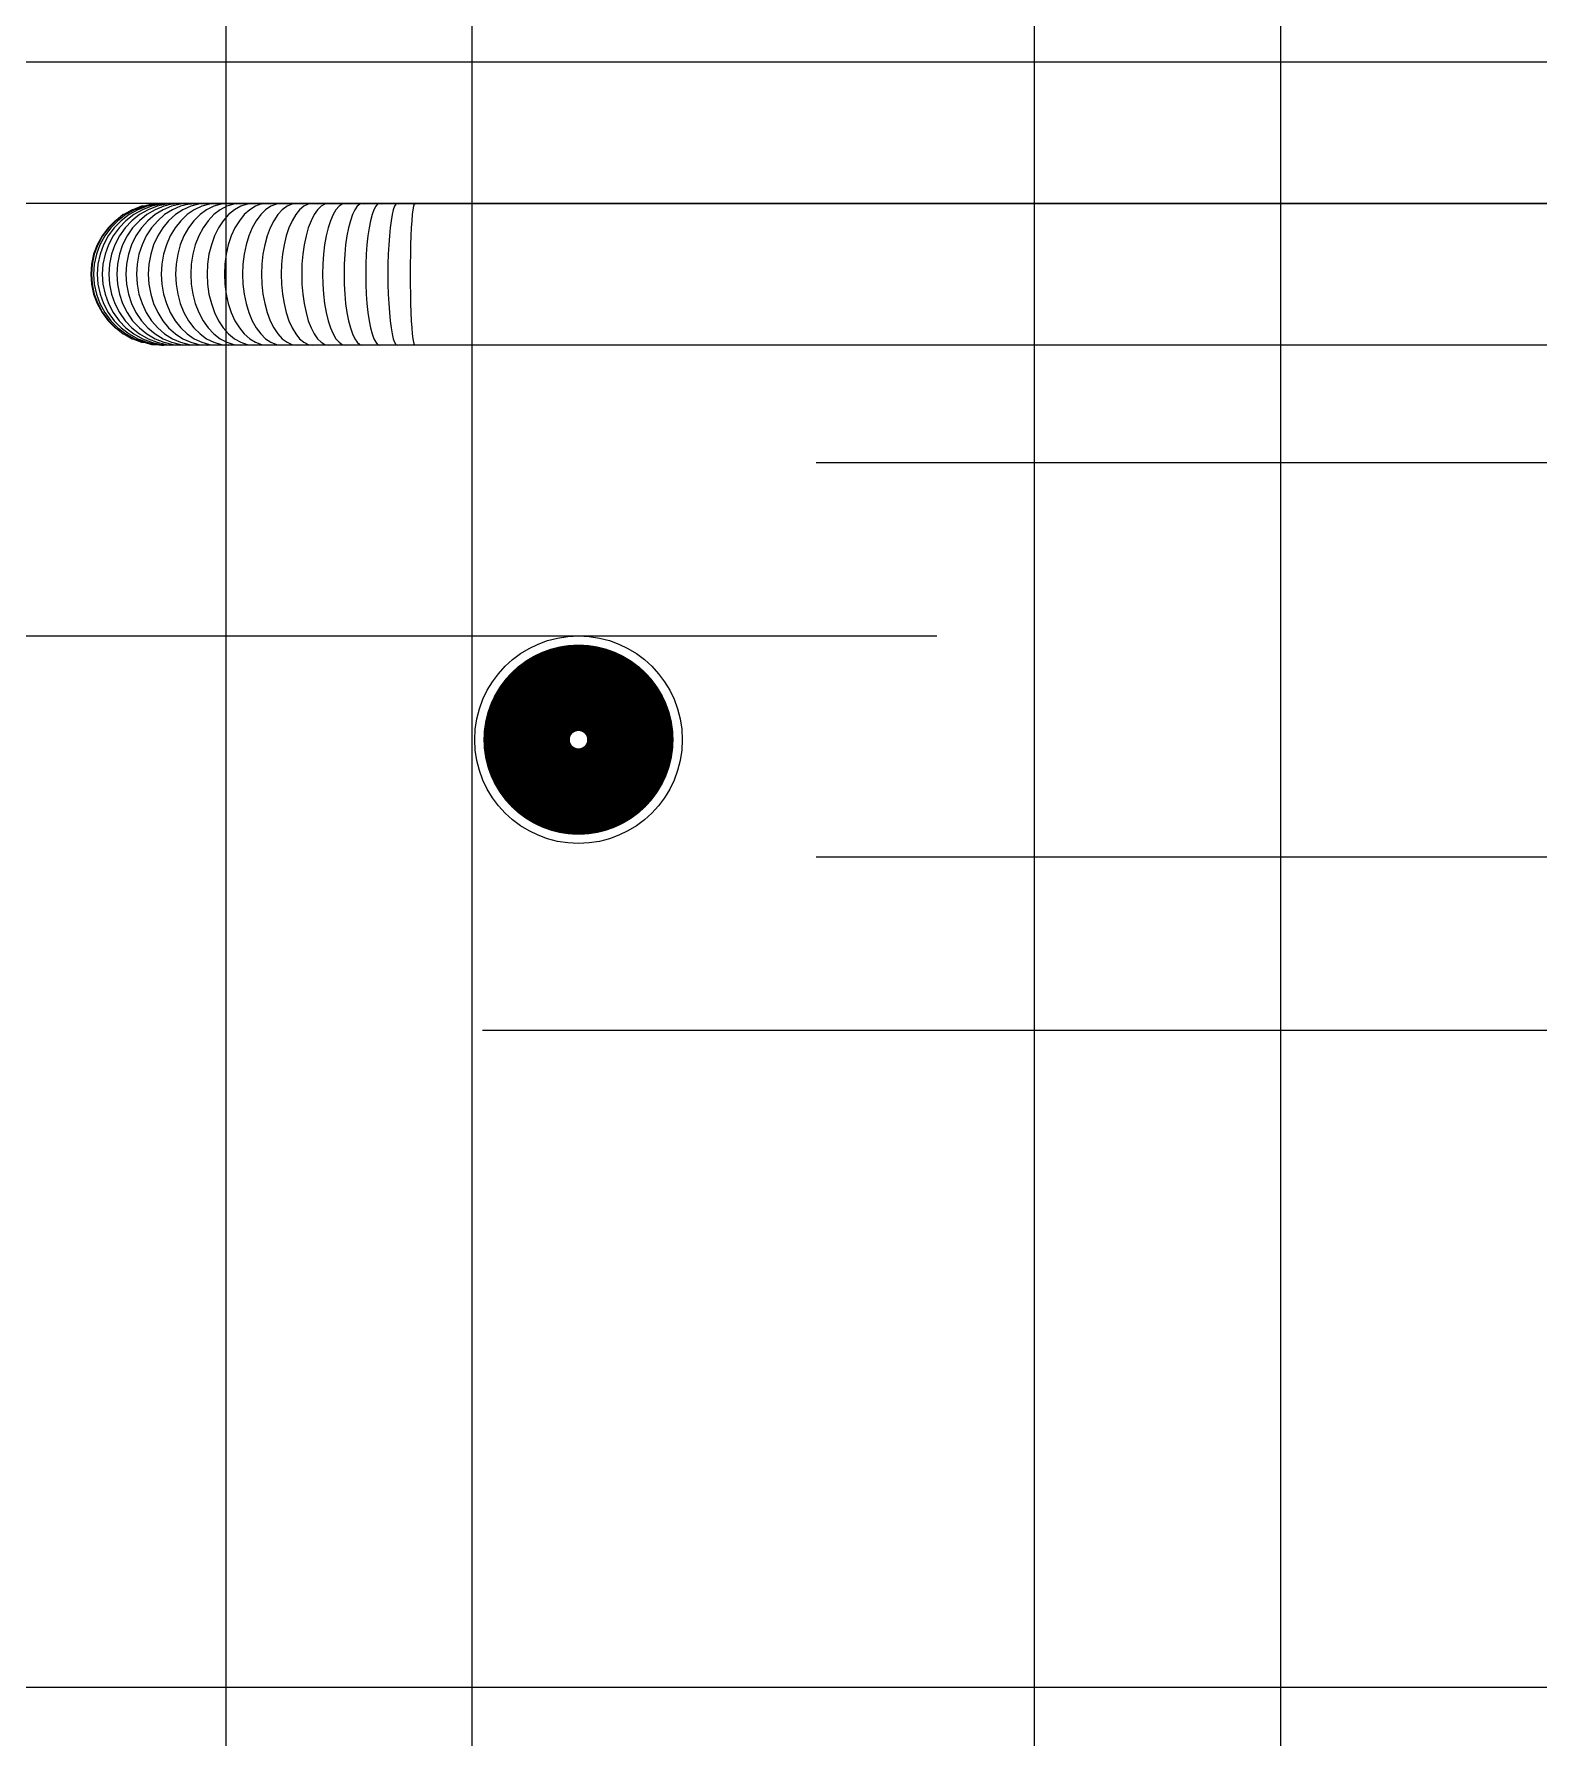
# Model space of a CAD drawing. Header units: inches. Extents: x 31 to 716, y 21 to 143.
# Drawn here: x 272.277 to 273.162, y 80.678 to 81.68 of the extents above; entities that cross this region are included whole.
import ezdxf

# ---------------------------------------------------------------- set-up
doc = ezdxf.new("R2010")
doc.units = ezdxf.units.IN
doc.header["$MEASUREMENT"] = 0
doc.linetypes.add('HIDDEN-Z', pattern=[3, 2, -1])
for name, color, linetype in [('INNO-RFT-Y', 2, 'Continuous'), ('S-BARS-C2', 142, 'Continuous'), ('S-BARS-ELEV-TOP', 9, 'HIDDEN-Z')]:
    doc.layers.add(name, color=color, linetype=linetype)

# ---------------------------------------------------------------- blocks, each defined once
blk = doc.blocks.new('rebar red')
at = {"color": 1}
for p, q in [((-50.9956, -96.53632), (-50.99636, -96.53694)), ((-50.99534, -96.53632), (-50.99615, -96.53694)), ((-50.995, -96.53632), (-50.99581, -96.53694)), ((-50.99554, -96.53632), (-50.9956, -96.53632)), ((-50.9947, -96.53583), (-50.99554, -96.53632)), ((-50.99444, -96.53583), (-50.99534, -96.53632)), ((-50.99453, -96.53632), (-50.99533, -96.53694)), ((-50.99412, -96.53583), (-50.995, -96.53632)), ((-50.99394, -96.53632), (-50.99472, -96.53694)), ((-50.99464, -96.53583), (-50.9947, -96.53583)), ((-50.99374, -96.53547), (-50.99464, -96.53583)), ((-50.99366, -96.53583), (-50.99453, -96.53632)), ((-50.99349, -96.53547), (-50.99444, -96.53583)), ((-50.99317, -96.53547), (-50.99412, -96.53583)), ((-50.99321, -96.53632), (-50.99397, -96.53694)), ((-50.99308, -96.53583), (-50.99394, -96.53632)), ((-50.99349, -96.53547), (-50.99374, -96.53547)), ((-50.99273, -96.53547), (-50.99366, -96.53583)), ((-50.99274, -96.53526), (-50.99349, -96.53547)), ((-50.99238, -96.53583), (-50.99321, -96.53632)), ((-50.99219, -96.53526), (-50.99317, -96.53547)), ((-50.99237, -96.53632), (-50.9931, -96.53694)), ((-50.99217, -96.53547), (-50.99308, -96.53583)), ((-50.99274, -96.53526), (-50.99219, -96.53526)), ((-50.99177, -96.53526), (-50.99273, -96.53547)), ((-50.99149, -96.53547), (-50.99238, -96.53583)), ((-50.99156, -96.53583), (-50.99237, -96.53632)), ((-50.99171, -96.53518), (-50.99219, -96.53526)), ((-50.99177, -96.53526), (-50.99219, -96.53526)), ((-50.99122, -96.53526), (-50.99217, -96.53547)), ((-50.9914, -96.53632), (-50.99211, -96.53694)), ((-50.99168, -96.53518), (-50.99177, -96.53526)), ((-50.99122, -96.53526), (-50.99177, -96.53526)), ((-50.99171, -96.53518), (-50.99165, -96.53518)), ((-50.99168, -96.53518), (-50.99171, -96.53518)), ((-50.99165, -96.53518), (-50.99168, -96.53518)), ((-50.99165, -96.53518), (-50.9916, -96.53519)), ((-50.9916, -96.53519), (-50.99148, -96.53518)), ((-50.9907, -96.53547), (-50.99156, -96.53583)), ((-50.99069, -96.53526), (-50.99149, -96.53547)), ((-50.99148, -96.53518), (-50.99145, -96.5352)), ((-50.99145, -96.5352), (-50.99133, -96.53519)), ((-50.99062, -96.53583), (-50.9914, -96.53632)), ((-50.99133, -96.53519), (-50.99124, -96.53522)), ((-50.99124, -96.53522), (-50.99118, -96.53518)), ((-50.99121, -96.53521), (-50.99124, -96.53522)), ((-50.99122, -96.53526), (-50.99124, -96.53522)), ((-50.99121, -96.53521), (-50.99122, -96.53526)), ((-50.99118, -96.53518), (-50.99121, -96.53521)), ((-50.99118, -96.53518), (-50.99112, -96.53521)), ((-50.99112, -96.53521), (-50.99098, -96.5352)), ((-50.99096, -96.53524), (-50.99112, -96.53521)), ((-50.99031, -96.53632), (-50.991, -96.53694)), ((-50.99098, -96.5352), (-50.99094, -96.53523)), ((-50.99094, -96.53523), (-50.99096, -96.53524)), ((-50.99094, -96.53523), (-50.99085, -96.53523)), ((-50.99078, -96.53518), (-50.99085, -96.53523)), ((-50.99071, -96.53522), (-50.99078, -96.53518)), ((-50.99071, -96.53522), (-50.99025, -96.53518)), ((-50.99069, -96.53526), (-50.99071, -96.53522)), ((-50.9898, -96.53526), (-50.9907, -96.53547)), ((-50.99057, -96.53526), (-50.99069, -96.53526)), ((-50.98979, -96.53547), (-50.99062, -96.53583)), ((-50.99052, -96.53525), (-50.99057, -96.53526)), ((-50.99046, -96.53526), (-50.99052, -96.53525)), ((-50.99038, -96.53524), (-50.99046, -96.53526)), ((-50.99025, -96.53518), (-50.99038, -96.53524)), ((-50.99018, -96.53526), (-50.99038, -96.53524)), ((-50.98956, -96.53583), (-50.99031, -96.53632)), ((-50.99025, -96.53518), (-50.99019, -96.53523)), ((-50.99019, -96.53523), (-50.98993, -96.53521)), ((-50.98993, -96.53521), (-50.99018, -96.53526)), ((-50.9898, -96.53526), (-50.99018, -96.53526)), ((-50.98962, -96.53518), (-50.98993, -96.53521)), ((-50.9898, -96.53526), (-50.98993, -96.53521)), ((-50.98955, -96.53524), (-50.9898, -96.53526)), ((-50.98892, -96.53526), (-50.98979, -96.53547)), ((-50.98912, -96.53632), (-50.98977, -96.53694)), ((-50.98962, -96.53518), (-50.98924, -96.53521)), ((-50.98955, -96.53524), (-50.98962, -96.53518)), ((-50.98876, -96.53547), (-50.98956, -96.53583)), ((-50.98928, -96.53526), (-50.98955, -96.53524)), ((-50.98924, -96.53521), (-50.98928, -96.53526)), ((-50.98892, -96.53526), (-50.98928, -96.53526)), ((-50.98924, -96.53521), (-50.98888, -96.53518)), ((-50.9884, -96.53583), (-50.98912, -96.53632)), ((-50.9888, -96.53525), (-50.98892, -96.53526)), ((-50.98845, -96.53522), (-50.98888, -96.53518)), ((-50.98867, -96.53526), (-50.9888, -96.53525)), ((-50.98796, -96.53526), (-50.98876, -96.53547)), ((-50.98845, -96.53522), (-50.98867, -96.53526)), ((-50.98845, -96.53522), (-50.98803, -96.53518)), ((-50.98796, -96.53526), (-50.98845, -96.53522)), ((-50.98781, -96.53632), (-50.98843, -96.53694)), ((-50.98764, -96.53547), (-50.9884, -96.53583)), ((-50.98754, -96.53522), (-50.98803, -96.53518)), ((-50.98793, -96.53526), (-50.98796, -96.53526)), ((-50.98754, -96.53522), (-50.98793, -96.53526)), ((-50.98714, -96.53583), (-50.98781, -96.53632)), ((-50.98684, -96.53526), (-50.98764, -96.53547)), ((-50.98708, -96.53518), (-50.98754, -96.53522)), ((-50.98714, -96.53526), (-50.98754, -96.53522)), ((-50.98641, -96.53547), (-50.98714, -96.53583)), ((-50.98708, -96.53518), (-50.98603, -96.53518)), ((-50.98654, -96.53523), (-50.98708, -96.53518)), ((-50.98641, -96.53632), (-50.98699, -96.53694)), ((-50.98654, -96.53523), (-50.98684, -96.53526)), ((-50.98603, -96.53518), (-50.98654, -96.53523)), ((-50.98623, -96.53526), (-50.98654, -96.53523)), ((-50.98566, -96.53526), (-50.98641, -96.53547)), ((-50.98577, -96.53583), (-50.98641, -96.53632)), ((-50.98603, -96.53518), (-50.98489, -96.53518)), ((-50.98566, -96.53526), (-50.98603, -96.53518)), ((-50.98509, -96.53547), (-50.98577, -96.53583)), ((-50.98544, -96.53524), (-50.98566, -96.53526)), ((-50.98491, -96.53632), (-50.98545, -96.53694)), ((-50.98522, -96.53526), (-50.98544, -96.53524)), ((-50.98489, -96.53518), (-50.98522, -96.53526)), ((-50.98438, -96.53526), (-50.98509, -96.53547)), ((-50.98432, -96.53583), (-50.98491, -96.53632)), ((-50.98489, -96.53518), (-50.98366, -96.53518)), ((-50.98438, -96.53526), (-50.98489, -96.53518)), ((-50.98426, -96.53524), (-50.98438, -96.53526)), ((-50.98368, -96.53547), (-50.98432, -96.53583)), ((-50.98412, -96.53526), (-50.98426, -96.53524)), ((-50.98366, -96.53518), (-50.98412, -96.53526)), ((-50.98332, -96.53632), (-50.98382, -96.53694)), ((-50.98302, -96.53526), (-50.98368, -96.53547)), ((-50.98366, -96.53518), (-50.98235, -96.53518)), ((-50.98302, -96.53526), (-50.98366, -96.53518)), ((-50.98277, -96.53583), (-50.98332, -96.53632)), ((-50.98298, -96.53525), (-50.98302, -96.53526)), ((-50.98293, -96.53526), (-50.98298, -96.53525)), ((-50.98235, -96.53518), (-50.98293, -96.53526)), ((-50.98219, -96.53547), (-50.98277, -96.53583)), ((-50.98167, -96.53526), (-50.98235, -96.53518)), ((-50.98235, -96.53518), (-50.98095, -96.53518)), ((-50.98167, -96.53526), (-50.98219, -96.53547)), ((-50.98165, -96.53632), (-50.98211, -96.53694)), ((-50.98158, -96.53526), (-50.98167, -96.53526)), ((-50.98115, -96.53583), (-50.98165, -96.53632)), ((-50.98095, -96.53518), (-50.98158, -96.53526)), ((-50.98062, -96.53547), (-50.98115, -96.53583)), ((-50.98033, -96.53526), (-50.98095, -96.53518)), ((-50.98095, -96.53518), (-50.97949, -96.53518)), ((-50.98006, -96.53526), (-50.98062, -96.53547)), ((-50.97991, -96.53632), (-50.98032, -96.53694)), ((-50.97949, -96.53518), (-50.98006, -96.53526)), ((-50.97946, -96.53583), (-50.97991, -96.53632)), ((-50.97949, -96.53518), (-50.97796, -96.53518)), ((-50.97892, -96.53526), (-50.97949, -96.53518)), ((-50.97898, -96.53547), (-50.97946, -96.53583)), ((-50.97848, -96.53526), (-50.97898, -96.53547)), ((-50.97796, -96.53518), (-50.97848, -96.53526)), ((-50.9781, -96.53632), (-50.97846, -96.53694)), ((-50.9777, -96.53583), (-50.9781, -96.53632)), ((-50.97796, -96.53518), (-50.97638, -96.53518)), ((-50.97745, -96.53526), (-50.97796, -96.53518)), ((-50.97727, -96.53547), (-50.9777, -96.53583)), ((-50.97683, -96.53526), (-50.97727, -96.53547)), ((-50.97638, -96.53518), (-50.97683, -96.53526)), ((-50.97623, -96.53632), (-50.97654, -96.53694)), ((-50.97592, -96.53526), (-50.97638, -96.53518)), ((-50.97638, -96.53518), (-50.97474, -96.53518)), ((-50.97588, -96.53583), (-50.97623, -96.53632)), ((-50.97551, -96.53547), (-50.97588, -96.53583)), ((-50.97513, -96.53526), (-50.97551, -96.53547)), ((-50.97474, -96.53518), (-50.97513, -96.53526)), ((-50.97474, -96.53518), (-50.97305, -96.53518)), ((-50.97435, -96.53526), (-50.97474, -96.53518)), ((-50.9743, -96.53632), (-50.97457, -96.53694)), ((-50.97401, -96.53583), (-50.9743, -96.53632)), ((-50.9737, -96.53547), (-50.97401, -96.53583)), ((-50.97338, -96.53526), (-50.9737, -96.53547)), ((-50.97305, -96.53518), (-50.97338, -96.53526)), ((-50.97272, -96.53526), (-50.97305, -96.53518)), ((-50.97305, -96.53518), (-50.97133, -96.53518)), ((-50.97234, -96.53632), (-50.97255, -96.53694)), ((-50.9721, -96.53583), (-50.97234, -96.53632)), ((-50.97186, -96.53547), (-50.9721, -96.53583)), ((-50.9716, -96.53526), (-50.97186, -96.53547)), ((-50.97133, -96.53518), (-50.9716, -96.53526)), ((-50.97107, -96.53526), (-50.97133, -96.53518)), ((-50.97133, -96.53518), (-50.96958, -96.53518)), ((-50.97034, -96.53632), (-50.9705, -96.53694)), ((-50.97016, -96.53583), (-50.97034, -96.53632)), ((-50.96997, -96.53547), (-50.97016, -96.53583)), ((-50.96978, -96.53526), (-50.96997, -96.53547)), ((-50.96958, -96.53518), (-50.96978, -96.53526)), ((-50.96938, -96.53526), (-50.96958, -96.53518)), ((-50.96958, -96.53518), (-50.9678, -96.53518)), ((-50.96831, -96.53632), (-50.96842, -96.53694)), ((-50.96819, -96.53583), (-50.96831, -96.53632)), ((-50.96807, -96.53547), (-50.96819, -96.53583)), ((-50.96794, -96.53526), (-50.96807, -96.53547)), ((-50.9678, -96.53518), (-50.96794, -96.53526)), ((-50.96767, -96.53526), (-50.9678, -96.53518)), ((-50.9678, -96.53518), (-50.96601, -96.53518)), ((-50.96627, -96.53632), (-50.96632, -96.53694)), ((-50.96621, -96.53583), (-50.96627, -96.53632)), ((-50.96614, -96.53547), (-50.96621, -96.53583)), ((-50.96608, -96.53526), (-50.96614, -96.53547)), ((-50.96601, -96.53518), (-50.96608, -96.53526)), ((-50.96594, -96.53526), (-50.96601, -96.53518)), ((-50.96601, -96.53518), (-50.74187, -96.53518)), ((-50.99715, -96.53767), (-50.99776, -96.53849)), ((-50.99708, -96.53767), (-50.9977, -96.53849)), ((-50.99687, -96.53767), (-50.99748, -96.53849)), ((-50.99642, -96.53694), (-50.99715, -96.53767)), ((-50.99652, -96.53767), (-50.99712, -96.53849)), ((-50.99636, -96.53694), (-50.99708, -96.53767)), ((-50.99615, -96.53694), (-50.99687, -96.53767)), ((-50.99603, -96.53767), (-50.99662, -96.53849)), ((-50.99581, -96.53694), (-50.99652, -96.53767)), ((-50.99636, -96.53694), (-50.99642, -96.53694)), ((-50.99533, -96.53694), (-50.99603, -96.53767)), ((-50.9954, -96.53767), (-50.99599, -96.53849)), ((-50.99472, -96.53694), (-50.9954, -96.53767)), ((-50.99465, -96.53767), (-50.99521, -96.53849)), ((-50.99397, -96.53694), (-50.99465, -96.53767)), ((-50.99376, -96.53767), (-50.99431, -96.53849)), ((-50.9931, -96.53694), (-50.99376, -96.53767)), ((-50.99274, -96.53767), (-50.99327, -96.53849)), ((-50.99211, -96.53694), (-50.99274, -96.53767)), ((-50.9916, -96.53767), (-50.99211, -96.53849)), ((-50.991, -96.53694), (-50.9916, -96.53767)), ((-50.99035, -96.53767), (-50.99083, -96.53849)), ((-50.98977, -96.53694), (-50.99035, -96.53767)), ((-50.98898, -96.53767), (-50.98944, -96.53849)), ((-50.98843, -96.53694), (-50.98898, -96.53767)), ((-50.9875, -96.53767), (-50.98794, -96.53849)), ((-50.98699, -96.53694), (-50.9875, -96.53767)), ((-50.98593, -96.53767), (-50.98634, -96.53849)), ((-50.98545, -96.53694), (-50.98593, -96.53767)), ((-50.98427, -96.53767), (-50.98464, -96.53849)), ((-50.98382, -96.53694), (-50.98427, -96.53767)), ((-50.98251, -96.53767), (-50.98286, -96.53849)), ((-50.98211, -96.53694), (-50.98251, -96.53767)), ((-50.98068, -96.53767), (-50.98099, -96.53849)), ((-50.98032, -96.53694), (-50.98068, -96.53767)), ((-50.97878, -96.53767), (-50.97905, -96.53849)), ((-50.97846, -96.53694), (-50.97878, -96.53767)), ((-50.97682, -96.53767), (-50.97705, -96.53849)), ((-50.97654, -96.53694), (-50.97682, -96.53767)), ((-50.9748, -96.53767), (-50.975, -96.53849)), ((-50.97457, -96.53694), (-50.9748, -96.53767)), ((-50.97274, -96.53767), (-50.9729, -96.53849)), ((-50.97255, -96.53694), (-50.97274, -96.53767)), ((-50.97064, -96.53767), (-50.97076, -96.53849)), ((-50.9705, -96.53694), (-50.97064, -96.53767)), ((-50.96851, -96.53767), (-50.96859, -96.53849)), ((-50.96842, -96.53694), (-50.96851, -96.53767)), ((-50.96637, -96.53767), (-50.96641, -96.53849)), ((-50.96632, -96.53694), (-50.96637, -96.53767)), ((-50.99826, -96.53939), (-50.99861, -96.54035)), ((-50.99819, -96.53939), (-50.99855, -96.54035)), ((-50.99797, -96.53939), (-50.99832, -96.54035)), ((-50.99776, -96.53849), (-50.99826, -96.53939)), ((-50.9977, -96.53849), (-50.99819, -96.53939)), ((-50.99748, -96.53849), (-50.99797, -96.53939)), ((-50.99761, -96.53939), (-50.99796, -96.54035)), ((-50.99712, -96.53849), (-50.99761, -96.53939)), ((-50.9971, -96.53939), (-50.99745, -96.54035)), ((-50.99662, -96.53849), (-50.9971, -96.53939)), ((-50.99645, -96.53939), (-50.99679, -96.54035)), ((-50.99599, -96.53849), (-50.99645, -96.53939)), ((-50.99567, -96.53939), (-50.996, -96.54035)), ((-50.99521, -96.53849), (-50.99567, -96.53939)), ((-50.99475, -96.53939), (-50.99507, -96.54035)), ((-50.99431, -96.53849), (-50.99475, -96.53939)), ((-50.9937, -96.53939), (-50.99401, -96.54035)), ((-50.99327, -96.53849), (-50.9937, -96.53939)), ((-50.99252, -96.53939), (-50.99282, -96.54035)), ((-50.99211, -96.53849), (-50.99252, -96.53939)), ((-50.99122, -96.53939), (-50.99151, -96.54035)), ((-50.99083, -96.53849), (-50.99122, -96.53939)), ((-50.98981, -96.53939), (-50.99008, -96.54035)), ((-50.98944, -96.53849), (-50.98981, -96.53939)), ((-50.98829, -96.53939), (-50.98854, -96.54035)), ((-50.98794, -96.53849), (-50.98829, -96.53939)), ((-50.98666, -96.53939), (-50.9869, -96.54035)), ((-50.98634, -96.53849), (-50.98666, -96.53939)), ((-50.98494, -96.53939), (-50.98516, -96.54035)), ((-50.98464, -96.53849), (-50.98494, -96.53939)), ((-50.98313, -96.53939), (-50.98333, -96.54035)), ((-50.98286, -96.53849), (-50.98313, -96.53939)), ((-50.98124, -96.53939), (-50.98142, -96.54035)), ((-50.98099, -96.53849), (-50.98124, -96.53939)), ((-50.97927, -96.53939), (-50.97943, -96.54035)), ((-50.97905, -96.53849), (-50.97927, -96.53939)), ((-50.97724, -96.53939), (-50.97738, -96.54035)), ((-50.97705, -96.53849), (-50.97724, -96.53939)), ((-50.97516, -96.53939), (-50.97527, -96.54035)), ((-50.975, -96.53849), (-50.97516, -96.53939)), ((-50.97303, -96.53939), (-50.97312, -96.54035)), ((-50.9729, -96.53849), (-50.97303, -96.53939)), ((-50.97086, -96.53939), (-50.97093, -96.54035)), ((-50.97076, -96.53849), (-50.97086, -96.53939)), ((-50.96866, -96.53939), (-50.9687, -96.54035)), ((-50.96859, -96.53849), (-50.96866, -96.53939)), ((-50.96644, -96.53939), (-50.96646, -96.54035)), ((-50.96641, -96.53849), (-50.96644, -96.53939)), ((-50.99883, -96.54135), (-50.99891, -96.54238)), ((-50.99876, -96.54135), (-50.99884, -96.54238)), ((-50.99861, -96.54035), (-50.99883, -96.54135)), ((-50.99855, -96.54035), (-50.99876, -96.54135)), ((-50.99854, -96.54135), (-50.99861, -96.54238)), ((-50.99832, -96.54035), (-50.99854, -96.54135)), ((-50.99817, -96.54135), (-50.99824, -96.54238)), ((-50.99796, -96.54035), (-50.99817, -96.54135)), ((-50.99766, -96.54135), (-50.99773, -96.54238)), ((-50.99745, -96.54035), (-50.99766, -96.54135)), ((-50.997, -96.54135), (-50.99707, -96.54238)), ((-50.99679, -96.54035), (-50.997, -96.54135)), ((-50.9962, -96.54135), (-50.99627, -96.54238)), ((-50.996, -96.54035), (-50.9962, -96.54135)), ((-50.99527, -96.54135), (-50.99533, -96.54238)), ((-50.99507, -96.54035), (-50.99527, -96.54135)), ((-50.9942, -96.54135), (-50.99426, -96.54238)), ((-50.99401, -96.54035), (-50.9942, -96.54135)), ((-50.993, -96.54135), (-50.99306, -96.54238)), ((-50.99282, -96.54035), (-50.993, -96.54135)), ((-50.99168, -96.54135), (-50.99174, -96.54238)), ((-50.99151, -96.54035), (-50.99168, -96.54135)), ((-50.99024, -96.54135), (-50.9903, -96.54238)), ((-50.99008, -96.54035), (-50.99024, -96.54135)), ((-50.9887, -96.54135), (-50.98875, -96.54238)), ((-50.98854, -96.54035), (-50.9887, -96.54135)), ((-50.98704, -96.54135), (-50.98709, -96.54238)), ((-50.9869, -96.54035), (-50.98704, -96.54135)), ((-50.98529, -96.54135), (-50.98534, -96.54238)), ((-50.98516, -96.54035), (-50.98529, -96.54135)), ((-50.98345, -96.54135), (-50.98349, -96.54238)), ((-50.98333, -96.54035), (-50.98345, -96.54135)), ((-50.98153, -96.54135), (-50.98156, -96.54238)), ((-50.98142, -96.54035), (-50.98153, -96.54135)), ((-50.97953, -96.54135), (-50.97956, -96.54238)), ((-50.97943, -96.54035), (-50.97953, -96.54135)), ((-50.97746, -96.54135), (-50.97749, -96.54238)), ((-50.97738, -96.54035), (-50.97746, -96.54135)), ((-50.97534, -96.54135), (-50.97537, -96.54238)), ((-50.97527, -96.54035), (-50.97534, -96.54135)), ((-50.97317, -96.54135), (-50.97319, -96.54238)), ((-50.97312, -96.54035), (-50.97317, -96.54135)), ((-50.97097, -96.54135), (-50.97098, -96.54238)), ((-50.97093, -96.54035), (-50.97097, -96.54135)), ((-50.96873, -96.54135), (-50.96874, -96.54238)), ((-50.9687, -96.54035), (-50.96873, -96.54135)), ((-50.96646, -96.54035), (-50.96648, -96.54135)), ((-50.96648, -96.54135), (-50.96648, -96.54238)), ((-50.99891, -96.54238), (-50.99883, -96.5434)), ((-50.99884, -96.54238), (-50.99876, -96.5434)), ((-50.99883, -96.5434), (-50.99861, -96.5444)), ((-50.99876, -96.5434), (-50.99855, -96.5444)), ((-50.99861, -96.54238), (-50.99854, -96.5434)), ((-50.99854, -96.5434), (-50.99832, -96.5444)), ((-50.99824, -96.54238), (-50.99817, -96.5434)), ((-50.99817, -96.5434), (-50.99796, -96.5444)), ((-50.99773, -96.54238), (-50.99766, -96.5434)), ((-50.99766, -96.5434), (-50.99745, -96.5444)), ((-50.99707, -96.54238), (-50.997, -96.5434)), ((-50.997, -96.5434), (-50.99679, -96.5444)), ((-50.99627, -96.54238), (-50.9962, -96.5434)), ((-50.9962, -96.5434), (-50.996, -96.5444)), ((-50.99533, -96.54238), (-50.99527, -96.5434)), ((-50.99527, -96.5434), (-50.99507, -96.5444)), ((-50.99426, -96.54238), (-50.9942, -96.5434)), ((-50.9942, -96.5434), (-50.99401, -96.5444)), ((-50.99306, -96.54238), (-50.993, -96.5434)), ((-50.993, -96.5434), (-50.99282, -96.5444)), ((-50.99174, -96.54238), (-50.99168, -96.5434)), ((-50.99168, -96.5434), (-50.99151, -96.5444)), ((-50.9903, -96.54238), (-50.99024, -96.5434)), ((-50.99024, -96.5434), (-50.99008, -96.5444)), ((-50.98875, -96.54238), (-50.9887, -96.5434)), ((-50.9887, -96.5434), (-50.98854, -96.5444)), ((-50.98709, -96.54238), (-50.98704, -96.5434)), ((-50.98704, -96.5434), (-50.9869, -96.5444)), ((-50.98534, -96.54238), (-50.98529, -96.5434)), ((-50.98529, -96.5434), (-50.98516, -96.5444)), ((-50.98349, -96.54238), (-50.98345, -96.5434)), ((-50.98345, -96.5434), (-50.98333, -96.5444)), ((-50.98156, -96.54238), (-50.98153, -96.5434)), ((-50.98153, -96.5434), (-50.98142, -96.5444)), ((-50.97956, -96.54238), (-50.97953, -96.5434)), ((-50.97953, -96.5434), (-50.97943, -96.5444)), ((-50.97749, -96.54238), (-50.97746, -96.5434)), ((-50.97746, -96.5434), (-50.97738, -96.5444)), ((-50.97537, -96.54238), (-50.97534, -96.5434)), ((-50.97534, -96.5434), (-50.97527, -96.5444)), ((-50.97319, -96.54238), (-50.97317, -96.5434)), ((-50.97317, -96.5434), (-50.97312, -96.5444)), ((-50.97098, -96.54238), (-50.97097, -96.5434)), ((-50.97097, -96.5434), (-50.97093, -96.5444)), ((-50.96874, -96.54238), (-50.96873, -96.5434)), ((-50.96873, -96.5434), (-50.9687, -96.5444)), ((-50.96648, -96.54238), (-50.96648, -96.5434)), ((-50.96648, -96.5434), (-50.96646, -96.5444)), ((-50.99861, -96.5444), (-50.99826, -96.54536)), ((-50.99855, -96.5444), (-50.99819, -96.54536)), ((-50.99832, -96.5444), (-50.99797, -96.54536)), ((-50.99796, -96.5444), (-50.99761, -96.54536)), ((-50.99745, -96.5444), (-50.9971, -96.54536)), ((-50.99679, -96.5444), (-50.99645, -96.54536)), ((-50.996, -96.5444), (-50.99567, -96.54536)), ((-50.99507, -96.5444), (-50.99475, -96.54536)), ((-50.99401, -96.5444), (-50.9937, -96.54536)), ((-50.99282, -96.5444), (-50.99252, -96.54536)), ((-50.99151, -96.5444), (-50.99122, -96.54536)), ((-50.99008, -96.5444), (-50.98981, -96.54536)), ((-50.98854, -96.5444), (-50.98829, -96.54536)), ((-50.9869, -96.5444), (-50.98666, -96.54536)), ((-50.98516, -96.5444), (-50.98494, -96.54536)), ((-50.98333, -96.5444), (-50.98313, -96.54536)), ((-50.98142, -96.5444), (-50.98124, -96.54536)), ((-50.97943, -96.5444), (-50.97927, -96.54536)), ((-50.97738, -96.5444), (-50.97724, -96.54536)), ((-50.97527, -96.5444), (-50.97516, -96.54536)), ((-50.97312, -96.5444), (-50.97303, -96.54536)), ((-50.97093, -96.5444), (-50.97086, -96.54536)), ((-50.9687, -96.5444), (-50.96866, -96.54536)), ((-50.96646, -96.5444), (-50.96644, -96.54536)), ((-50.99826, -96.54536), (-50.99776, -96.54626)), ((-50.99819, -96.54536), (-50.9977, -96.54626)), ((-50.99797, -96.54536), (-50.99748, -96.54626)), ((-50.99776, -96.54626), (-50.99715, -96.54709)), ((-50.9977, -96.54626), (-50.99708, -96.54709)), ((-50.99761, -96.54536), (-50.99712, -96.54626)), ((-50.99748, -96.54626), (-50.99687, -96.54709)), ((-50.99712, -96.54626), (-50.99652, -96.54709)), ((-50.9971, -96.54536), (-50.99662, -96.54626)), ((-50.99662, -96.54626), (-50.99603, -96.54709)), ((-50.99645, -96.54536), (-50.99599, -96.54626)), ((-50.99599, -96.54626), (-50.9954, -96.54709)), ((-50.99567, -96.54536), (-50.99521, -96.54626)), ((-50.99521, -96.54626), (-50.99465, -96.54709)), ((-50.99475, -96.54536), (-50.99431, -96.54626)), ((-50.99431, -96.54626), (-50.99376, -96.54709)), ((-50.9937, -96.54536), (-50.99327, -96.54626)), ((-50.99327, -96.54626), (-50.99274, -96.54709)), ((-50.99252, -96.54536), (-50.99211, -96.54626)), ((-50.99211, -96.54626), (-50.9916, -96.54709)), ((-50.99122, -96.54536), (-50.99083, -96.54626)), ((-50.99083, -96.54626), (-50.99035, -96.54709)), ((-50.98981, -96.54536), (-50.98944, -96.54626)), ((-50.98944, -96.54626), (-50.98898, -96.54709)), ((-50.98829, -96.54536), (-50.98794, -96.54626)), ((-50.98794, -96.54626), (-50.9875, -96.54709)), ((-50.98666, -96.54536), (-50.98634, -96.54626)), ((-50.98634, -96.54626), (-50.98593, -96.54709)), ((-50.98494, -96.54536), (-50.98464, -96.54626)), ((-50.98464, -96.54626), (-50.98427, -96.54709)), ((-50.98313, -96.54536), (-50.98286, -96.54626)), ((-50.98286, -96.54626), (-50.98251, -96.54709)), ((-50.98124, -96.54536), (-50.98099, -96.54626)), ((-50.98099, -96.54626), (-50.98068, -96.54709)), ((-50.97927, -96.54536), (-50.97905, -96.54626)), ((-50.97905, -96.54626), (-50.97878, -96.54709)), ((-50.97724, -96.54536), (-50.97705, -96.54626)), ((-50.97705, -96.54626), (-50.97682, -96.54709)), ((-50.97516, -96.54536), (-50.975, -96.54626)), ((-50.975, -96.54626), (-50.9748, -96.54709)), ((-50.97303, -96.54536), (-50.9729, -96.54626)), ((-50.9729, -96.54626), (-50.97274, -96.54709)), ((-50.97086, -96.54536), (-50.97076, -96.54626)), ((-50.97076, -96.54626), (-50.97064, -96.54709)), ((-50.96866, -96.54536), (-50.96859, -96.54626)), ((-50.96859, -96.54626), (-50.96851, -96.54709)), ((-50.96644, -96.54536), (-50.96641, -96.54626)), ((-50.96641, -96.54626), (-50.96637, -96.54709)), ((-50.99715, -96.54709), (-50.99642, -96.54781)), ((-50.99708, -96.54709), (-50.99636, -96.54781)), ((-50.99687, -96.54709), (-50.99615, -96.54781)), ((-50.99652, -96.54709), (-50.99581, -96.54781)), ((-50.99642, -96.54781), (-50.99636, -96.54781)), ((-50.99636, -96.54781), (-50.9956, -96.54843)), ((-50.99615, -96.54781), (-50.99534, -96.54843)), ((-50.99603, -96.54709), (-50.99533, -96.54781)), ((-50.99581, -96.54781), (-50.995, -96.54843)), ((-50.9956, -96.54843), (-50.99554, -96.54843)), ((-50.99554, -96.54843), (-50.9947, -96.54892)), ((-50.9954, -96.54709), (-50.99472, -96.54781)), ((-50.99534, -96.54843), (-50.99444, -96.54892)), ((-50.99533, -96.54781), (-50.99453, -96.54843)), ((-50.995, -96.54843), (-50.99412, -96.54892)), ((-50.99472, -96.54781), (-50.99394, -96.54843)), ((-50.99465, -96.54709), (-50.99397, -96.54781)), ((-50.99453, -96.54843), (-50.99366, -96.54892)), ((-50.99397, -96.54781), (-50.99321, -96.54843)), ((-50.99394, -96.54843), (-50.99308, -96.54892)), ((-50.99376, -96.54709), (-50.9931, -96.54781)), ((-50.99321, -96.54843), (-50.99238, -96.54892)), ((-50.9931, -96.54781), (-50.99237, -96.54843)), ((-50.99274, -96.54709), (-50.99211, -96.54781)), ((-50.99237, -96.54843), (-50.99156, -96.54892)), ((-50.99211, -96.54781), (-50.9914, -96.54843)), ((-50.9916, -96.54709), (-50.991, -96.54781)), ((-50.9914, -96.54843), (-50.99062, -96.54892)), ((-50.991, -96.54781), (-50.99031, -96.54843)), ((-50.99035, -96.54709), (-50.98977, -96.54781)), ((-50.99031, -96.54843), (-50.98956, -96.54892)), ((-50.98977, -96.54781), (-50.98912, -96.54843)), ((-50.98912, -96.54843), (-50.9884, -96.54892)), ((-50.98898, -96.54709), (-50.98843, -96.54781)), ((-50.98843, -96.54781), (-50.98781, -96.54843)), ((-50.98781, -96.54843), (-50.98714, -96.54892)), ((-50.9875, -96.54709), (-50.98699, -96.54781)), ((-50.98699, -96.54781), (-50.98641, -96.54843)), ((-50.98641, -96.54843), (-50.98577, -96.54892)), ((-50.98593, -96.54709), (-50.98545, -96.54781)), ((-50.98545, -96.54781), (-50.98491, -96.54843)), ((-50.98491, -96.54843), (-50.98432, -96.54892)), ((-50.98427, -96.54709), (-50.98382, -96.54781)), ((-50.98382, -96.54781), (-50.98332, -96.54843)), ((-50.98332, -96.54843), (-50.98277, -96.54892)), ((-50.98251, -96.54709), (-50.98211, -96.54781)), ((-50.98211, -96.54781), (-50.98165, -96.54843)), ((-50.98165, -96.54843), (-50.98115, -96.54892)), ((-50.98068, -96.54709), (-50.98032, -96.54781)), ((-50.98032, -96.54781), (-50.97991, -96.54843)), ((-50.97991, -96.54843), (-50.97946, -96.54892)), ((-50.97878, -96.54709), (-50.97846, -96.54781)), ((-50.97846, -96.54781), (-50.9781, -96.54843)), ((-50.9781, -96.54843), (-50.9777, -96.54892)), ((-50.97682, -96.54709), (-50.97654, -96.54781)), ((-50.97654, -96.54781), (-50.97623, -96.54843)), ((-50.97623, -96.54843), (-50.97588, -96.54892)), ((-50.9748, -96.54709), (-50.97457, -96.54781)), ((-50.97457, -96.54781), (-50.9743, -96.54843)), ((-50.9743, -96.54843), (-50.97401, -96.54892)), ((-50.97274, -96.54709), (-50.97255, -96.54781)), ((-50.97255, -96.54781), (-50.97234, -96.54843)), ((-50.97234, -96.54843), (-50.9721, -96.54892)), ((-50.97064, -96.54709), (-50.9705, -96.54781)), ((-50.9705, -96.54781), (-50.97034, -96.54843)), ((-50.97034, -96.54843), (-50.97016, -96.54892)), ((-50.96851, -96.54709), (-50.96842, -96.54781)), ((-50.96842, -96.54781), (-50.96831, -96.54843)), ((-50.96831, -96.54843), (-50.96819, -96.54892)), ((-50.96637, -96.54709), (-50.96632, -96.54781)), ((-50.96632, -96.54781), (-50.96627, -96.54843)), ((-50.96627, -96.54843), (-50.96621, -96.54892)), ((-50.9947, -96.54892), (-50.99464, -96.54892)), ((-50.99464, -96.54892), (-50.99374, -96.54928)), ((-50.99444, -96.54892), (-50.99349, -96.54928)), ((-50.99412, -96.54892), (-50.99317, -96.54928)), ((-50.99374, -96.54928), (-50.99349, -96.54928)), ((-50.99366, -96.54892), (-50.99273, -96.54928)), ((-50.99349, -96.54928), (-50.99274, -96.5495)), ((-50.99317, -96.54928), (-50.99219, -96.5495)), ((-50.99308, -96.54892), (-50.99217, -96.54928)), ((-50.99274, -96.5495), (-50.99219, -96.5495)), ((-50.99273, -96.54928), (-50.99177, -96.5495)), ((-50.99238, -96.54892), (-50.99149, -96.54928)), ((-50.99219, -96.5495), (-50.99177, -96.5495)), ((-50.99219, -96.5495), (-50.99171, -96.54957)), ((-50.99217, -96.54928), (-50.99122, -96.5495)), ((-50.99177, -96.5495), (-50.99122, -96.5495)), ((-50.99177, -96.5495), (-50.99168, -96.54957)), ((-50.99165, -96.54957), (-50.99171, -96.54957)), ((-50.99171, -96.54957), (-50.99168, -96.54957)), ((-50.99168, -96.54957), (-50.99165, -96.54957)), ((-50.99165, -96.54957), (-50.9916, -96.54956)), ((-50.9916, -96.54956), (-50.99148, -96.54957)), ((-50.99156, -96.54892), (-50.9907, -96.54928)), ((-50.99149, -96.54928), (-50.99057, -96.5495)), ((-50.99078, -96.54957), (-50.99148, -96.54957)), ((-50.99122, -96.5495), (-50.99078, -96.54957)), ((-50.98962, -96.54957), (-50.99078, -96.54957)), ((-50.9907, -96.54928), (-50.9898, -96.5495)), ((-50.99062, -96.54892), (-50.98979, -96.54928)), ((-50.99057, -96.5495), (-50.98962, -96.54957)), ((-50.9898, -96.5495), (-50.98888, -96.54957)), ((-50.98979, -96.54928), (-50.98892, -96.5495)), ((-50.98888, -96.54957), (-50.98962, -96.54957)), ((-50.98956, -96.54892), (-50.98876, -96.54928)), ((-50.98892, -96.5495), (-50.98803, -96.54957)), ((-50.98803, -96.54957), (-50.98888, -96.54957)), ((-50.98876, -96.54928), (-50.98793, -96.5495)), ((-50.9884, -96.54892), (-50.98764, -96.54928)), ((-50.98708, -96.54957), (-50.98803, -96.54957)), ((-50.98793, -96.5495), (-50.98708, -96.54957)), ((-50.98764, -96.54928), (-50.98684, -96.5495)), ((-50.98714, -96.54892), (-50.98641, -96.54928)), ((-50.98603, -96.54957), (-50.98708, -96.54957)), ((-50.98684, -96.5495), (-50.98603, -96.54957)), ((-50.98641, -96.54928), (-50.98566, -96.5495)), ((-50.98489, -96.54957), (-50.98603, -96.54957)), ((-50.98577, -96.54892), (-50.98509, -96.54928)), ((-50.98566, -96.5495), (-50.98489, -96.54957)), ((-50.98509, -96.54928), (-50.98438, -96.5495)), ((-50.98366, -96.54957), (-50.98489, -96.54957)), ((-50.98438, -96.5495), (-50.98366, -96.54957)), ((-50.98432, -96.54892), (-50.98368, -96.54928)), ((-50.98368, -96.54928), (-50.98302, -96.5495)), ((-50.98235, -96.54957), (-50.98366, -96.54957)), ((-50.98302, -96.5495), (-50.98235, -96.54957)), ((-50.98277, -96.54892), (-50.98219, -96.54928)), ((-50.98095, -96.54957), (-50.98235, -96.54957)), ((-50.98219, -96.54928), (-50.98158, -96.5495)), ((-50.98158, -96.5495), (-50.98095, -96.54957)), ((-50.98115, -96.54892), (-50.98062, -96.54928)), ((-50.97949, -96.54957), (-50.98095, -96.54957)), ((-50.98062, -96.54928), (-50.98006, -96.5495)), ((-50.98006, -96.5495), (-50.97949, -96.54957)), ((-50.97796, -96.54957), (-50.97949, -96.54957)), ((-50.97946, -96.54892), (-50.97898, -96.54928)), ((-50.97898, -96.54928), (-50.97848, -96.5495)), ((-50.97848, -96.5495), (-50.97796, -96.54957)), ((-50.97638, -96.54957), (-50.97796, -96.54957)), ((-50.9777, -96.54892), (-50.97727, -96.54928)), ((-50.97727, -96.54928), (-50.97683, -96.5495)), ((-50.97683, -96.5495), (-50.97638, -96.54957)), ((-50.97474, -96.54957), (-50.97638, -96.54957)), ((-50.97588, -96.54892), (-50.97551, -96.54928)), ((-50.97551, -96.54928), (-50.97513, -96.5495)), ((-50.97513, -96.5495), (-50.97474, -96.54957)), ((-50.97305, -96.54957), (-50.97474, -96.54957)), ((-50.97401, -96.54892), (-50.9737, -96.54928)), ((-50.9737, -96.54928), (-50.97338, -96.5495)), ((-50.97338, -96.5495), (-50.97305, -96.54957)), ((-50.97133, -96.54957), (-50.97305, -96.54957)), ((-50.9721, -96.54892), (-50.97186, -96.54928)), ((-50.97186, -96.54928), (-50.9716, -96.5495)), ((-50.9716, -96.5495), (-50.97133, -96.54957)), ((-50.96958, -96.54957), (-50.97133, -96.54957)), ((-50.97016, -96.54892), (-50.96997, -96.54928)), ((-50.96997, -96.54928), (-50.96978, -96.5495)), ((-50.96978, -96.5495), (-50.96958, -96.54957)), ((-50.9678, -96.54957), (-50.96958, -96.54957)), ((-50.96819, -96.54892), (-50.96807, -96.54928)), ((-50.96807, -96.54928), (-50.96794, -96.5495)), ((-50.96794, -96.5495), (-50.9678, -96.54957)), ((-50.96601, -96.54957), (-50.9678, -96.54957)), ((-50.96621, -96.54892), (-50.96614, -96.54928)), ((-50.96614, -96.54928), (-50.96608, -96.5495)), ((-50.96608, -96.5495), (-50.96601, -96.54957)), ((-50.73478, -96.54957), (-50.96601, -96.54957))]:
    blk.add_line(p, q, dxfattribs=at)
blk = doc.blocks.new('*U217')
at = {"xscale": 5.790493255340768, "yscale": 5.790493255340768, "zscale": 5.790493255340768}
blk.add_blockref('rebar red', (294.4483, 559.028), dxfattribs=at)
blk = doc.blocks.new('*U216')
at = {"color": 0, "linetype": 'ByBlock', "lineweight": -2, "transparency": 16777216}
blk.add_blockref('*U217', (0, -3.8217), dxfattribs=at)
blk = doc.blocks.new('rebar red 2')
at = {"color": 1}
for p, q in [((-52.21323, -96.54951), (-51.49464, -96.54951)), ((-51.49464, -96.56389), (-52.21323, -96.56389))]:
    blk.add_line(p, q, dxfattribs=at)
blk = doc.blocks.new('*U218')
at = {"xscale": 5.790493255340768, "yscale": 5.790493255340768, "zscale": 5.790493255340768}
blk.add_blockref('rebar red 2', (300.2599, 559.1109), dxfattribs=at)
blk = doc.blocks.new('*U219')
at = {"color": 0, "linetype": 'ByBlock', "lineweight": -2, "transparency": 16777216}
for p in [(0, -3.8217), (0, -4.7772)]:
    blk.add_blockref('*U218', p, dxfattribs=at)
blk = doc.blocks.new('T12')
at = {"const_width": 5}
blk.add_lwpolyline([(-3, 6, 1), (3, 6, 1)], format="xyb", close=True, dxfattribs=at)
blk.add_circle((0, 6), 6)

msp = doc.modelspace()

# ---------------------------------------------------------------- linework, layer by layer
at = {"layer": 'INNO-RFT-Y', "color": 5}
for p, q in [((273.0097, 85.7348), (273.0099, 59.43)), ((272.3899, 59.4365), (272.3899, 85.6014)), ((272.5344, 85.6014), (272.5346, 59.4365)), ((272.8652, 59.4365), (272.8652, 85.5364))]:
    msp.add_line(p, q, dxfattribs=at)
at = {"layer": 'S-BARS-ELEV-TOP', "ltscale": 0.5}
for points in [[(290.2368, 81.428), (252.3078, 81.428)], [(252.3078, 81.3263), (290.2368, 81.3263)]]:
    msp.add_lwpolyline(points, dxfattribs=at)
for points in [[(290.2368, 81.1962), (254.5406, 81.1962, 0.198912), (254.3537, 81.1188), (254.0042, 80.7693)], [(254.0042, 80.7693), (254.0761, 80.6974), (254.4256, 81.0469, -0.198912), (254.5406, 81.0946), (290.2368, 81.0946)]]:
    msp.add_lwpolyline(points, format="xyb", dxfattribs=at)

# ---------------------------------------------------------------- block references
for name, p in [('*U219', (273.1448, 85.4439)), ('*U216', (273.1709, 85.3606))]:
    msp.add_blockref(name, p)
at = {"layer": 'S-BARS-C2', "xscale": 0.01016597229967659, "yscale": 0.01016597229967659, "zscale": 0.01016597229967659, "rotation": 180}
msp.add_blockref('T12', (272.5971, 81.3263), dxfattribs=at)

doc.saveas('drawing.dxf')
